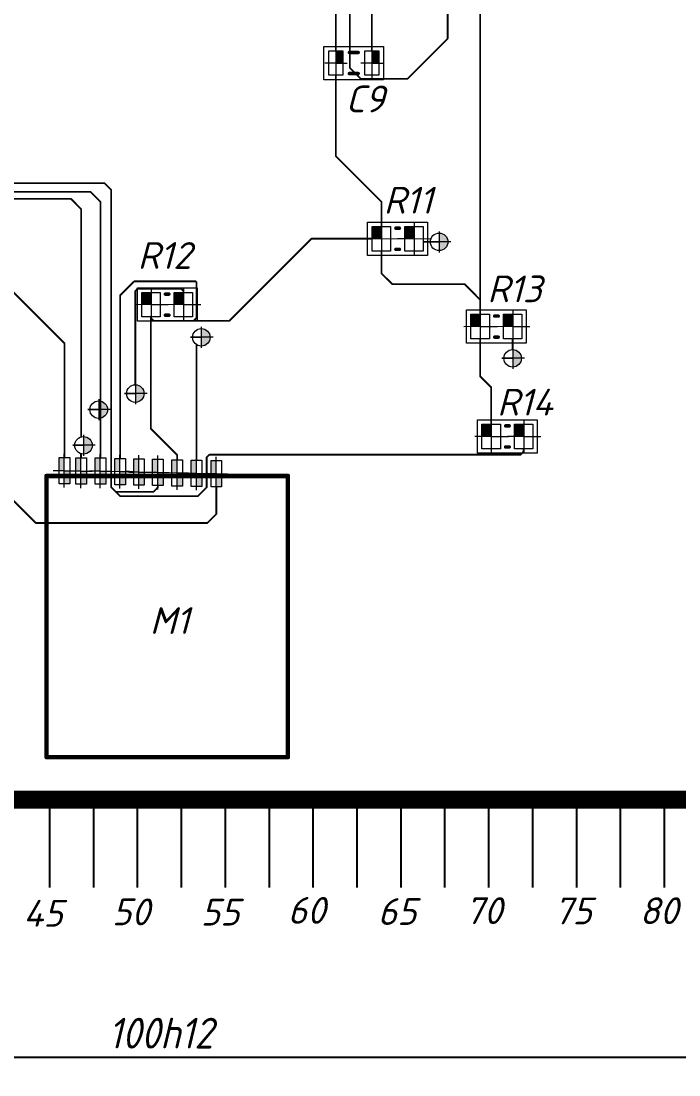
# Model space of a CAD drawing. Header units: millimetres. Extents: x -578 to 740, y 82 to 629.
# Drawn here: x 305.5 to 380.4, y 271.1 to 391 of the extents above; entities that cross this region are included whole.
import ezdxf

# ---------------------------------------------------------------- set-up
doc = ezdxf.new("R2010")
doc.units = ezdxf.units.MM
doc.header["$LTSCALE"] = 0.5
doc.layers.get('0').update_dxf_attribs({"lineweight": 60})
doc.layers.get('Defpoints').update_dxf_attribs({"color": 5})
doc.layers.add('TopOverlay', color=2, linetype='Continuous')
doc.layers.add('Сетка', color=7, linetype='Continuous')
doc.layers.add('СПЛТОНК', color=7, linetype='Continuous', lineweight=20)
doc.styles.get("Standard").update_dxf_attribs({"font": 'isocpeui.ttf', "width": 0.9})
doc.dimstyles.new('Standart', dxfattribs={"dimtxt": 5, "dimasz": 5, "dimexe": 2, "dimexo": 0, "dimgap": 1, "dimtad": 1, "dimtoh": 1, "dimdec": 0, "dimtxsty": 'Standard', "dimcen": 2.5, "dimadec": 0, "dimazin": 0, "dimtfac": 1, "dimtdec": 0, "dimtmove": 0, "dimatfit": 3, "dimldrblk": 'DOTSMALL', "dimfxl": 1, "dimarcsym": 0})

# ---------------------------------------------------------------- blocks, each defined once
blk = doc.blocks.new('C_____________50_29__9')
at = {"layer": 'TopOverlay', "const_width": 0.2}
for points in [[(-0.25, 0.6), (0.25, 0.6)], [(-0.25, -0.6), (0.25, -0.6)]]:
    blk.add_lwpolyline(points, dxfattribs=at)
at = {"layer": 'TopOverlay', "const_width": 0.1}
for points in [[(-0.3, 0.6, 1), (-0.2, 0.6, 1)], [(0.2, 0.6, 1), (0.3, 0.6, 1)], [(-0.3, -0.6, 1), (-0.2, -0.6, 1)], [(0.2, -0.6, 1), (0.3, -0.6, 1)]]:
    blk.add_lwpolyline(points, format="xyb", close=True, dxfattribs=at)
blk = doc.blocks.new('RC_0805__R_________34')
at = {"layer": 'TopOverlay', "const_width": 0.2}
for points in [[(-0.1, 0.6), (0.1, 0.6)], [(-0.1, -0.6), (0.1, -0.6)]]:
    blk.add_lwpolyline(points, dxfattribs=at)
at = {"layer": 'TopOverlay', "const_width": 0.1}
for points in [[(-0.15, 0.6, 1), (-0.05, 0.6, 1)], [(0.05, 0.6, 1), (0.15, 0.6, 1)], [(-0.15, -0.6, 1), (-0.05, -0.6, 1)], [(0.05, -0.6, 1), (0.15, -0.6, 1)]]:
    blk.add_lwpolyline(points, format="xyb", close=True, dxfattribs=at)
blk = doc.blocks.new('RC_0805__R_________35')
at = {"layer": 'TopOverlay', "const_width": 0.2}
for points in [[(-0.1, 0.6), (0.1, 0.6)], [(-0.1, -0.6), (0.1, -0.6)]]:
    blk.add_lwpolyline(points, dxfattribs=at)
at = {"layer": 'TopOverlay', "const_width": 0.1}
for points in [[(-0.15, 0.6, 1), (-0.05, 0.6, 1)], [(0.05, 0.6, 1), (0.15, 0.6, 1)], [(-0.15, -0.6, 1), (-0.05, -0.6, 1)], [(0.05, -0.6, 1), (0.15, -0.6, 1)]]:
    blk.add_lwpolyline(points, format="xyb", close=True, dxfattribs=at)
blk = doc.blocks.new('RC_0805__R_________36')
at = {"layer": 'TopOverlay', "const_width": 0.2}
for points in [[(-0.1, 0.6), (0.1, 0.6)], [(-0.1, -0.6), (0.1, -0.6)]]:
    blk.add_lwpolyline(points, dxfattribs=at)
at = {"layer": 'TopOverlay', "const_width": 0.1}
for points in [[(-0.15, 0.6, 1), (-0.05, 0.6, 1)], [(0.05, 0.6, 1), (0.15, 0.6, 1)], [(-0.15, -0.6, 1), (-0.05, -0.6, 1)], [(0.05, -0.6, 1), (0.15, -0.6, 1)]]:
    blk.add_lwpolyline(points, format="xyb", close=True, dxfattribs=at)
blk = doc.blocks.new('RC_0805__R_________37')
at = {"layer": 'TopOverlay', "const_width": 0.2}
for points in [[(-0.1, 0.6), (0.1, 0.6)], [(-0.1, -0.6), (0.1, -0.6)]]:
    blk.add_lwpolyline(points, dxfattribs=at)
at = {"layer": 'TopOverlay', "const_width": 0.1}
for points in [[(-0.15, 0.6, 1), (-0.05, 0.6, 1)], [(0.05, 0.6, 1), (0.15, 0.6, 1)], [(-0.15, -0.6, 1), (-0.05, -0.6, 1)], [(0.05, -0.6, 1), (0.15, -0.6, 1)]]:
    blk.add_lwpolyline(points, format="xyb", close=True, dxfattribs=at)
blk = doc.blocks.new('*D115')
at = {"color": 0, "lineweight": -2, "transparency": 16777216}
for p, q in [((218.7, 302.39), (218.7, 271.07)), ((418.7, 302.39), (418.7, 271.07)), ((223.7, 273.07), (413.7, 273.07))]:
    blk.add_line(p, q, dxfattribs=at)
at = {"color": 0, "lineweight": -3, "transparency": 16777216}
for points in [[(223.7, 273.9), (223.7, 272.23), (218.7, 273.07)], [(413.7, 273.9), (413.7, 272.23), (418.7, 273.07)]]:
    blk.add_solid(points, dxfattribs=at)
at = {"layer": 'Defpoints', "color": 0, "lineweight": -3, "transparency": 16777216}
for p in [(218.7, 302.39), (418.7, 302.39), (418.7, 273.07)]:
    blk.add_point(p, dxfattribs=at)
at = {"color": 0, "lineweight": -3, "transparency": 16777216, "insert": (321.37, 275.82), "char_height": 5, "width": 7.7932, "attachment_point": 5}
blk.add_mtext('{\\H0.7x;100h12}', dxfattribs=at)
blk = doc.blocks.new('_DotSmall')
at = {"color": 0, "linetype": 'ByBlock', "const_width": 0.5}
blk.add_lwpolyline([(-0.0625, 0, 1), (0.0625, 0, 1)], format="xyb", close=True, dxfattribs=at)

msp = doc.modelspace()

# ---------------------------------------------------------------- hatches: boundary and pattern name
at = {"lineweight": 0}
h = msp.add_hatch(color=256, dxfattribs=at)
h.dxf.hatch_style = 1
h.paths.add_polyline_path([(342.1, 387.64), (341.33, 387.64), (341.33, 386.22), (342.1, 386.23)])
h = msp.add_hatch(color=256, dxfattribs=at)
h.dxf.hatch_style = 1
h.paths.add_polyline_path([(346.2, 387.64), (345.43, 387.64), (345.43, 386.22), (346.2, 386.23)])
h = msp.add_hatch(color=256, dxfattribs=at)
h.dxf.hatch_style = 1
h.paths.add_polyline_path([(346.55, 367.64), (345.45, 367.64), (345.45, 366.24), (346.55, 366.24)])
h = msp.add_hatch(color=256, dxfattribs=at)
h.dxf.hatch_style = 1
h.paths.add_polyline_path([(350.25, 367.64), (349.15, 367.64), (349.15, 366.24), (350.25, 366.24)])
h = msp.add_hatch(color=256, dxfattribs=at)
h.dxf.hatch_style = 1
h.paths.add_polyline_path([(353.07, 366.89), (353.07, 365.89), (354.07, 365.89, 0.414214)])
h.paths.add_polyline_path([(354.07, 365.89), (353.07, 365.89), (353.07, 364.89, 0.414214)])
h = msp.add_hatch(color=256, dxfattribs=at)
h.dxf.hatch_style = 1
h.paths.add_polyline_path([(320.3, 360.14), (319.2, 360.14), (319.2, 358.74), (320.3, 358.74)])
h = msp.add_hatch(color=256, dxfattribs=at)
h.dxf.hatch_style = 1
h.paths.add_polyline_path([(324, 360.14), (322.9, 360.14), (322.9, 358.74), (324, 358.74)])
h = msp.add_hatch(color=256, dxfattribs=at)
h.dxf.hatch_style = 1
h.paths.add_polyline_path([(357.8, 357.64), (356.7, 357.64), (356.7, 356.24), (357.8, 356.24)])
h = msp.add_hatch(color=256, dxfattribs=at)
h.dxf.hatch_style = 1
h.paths.add_polyline_path([(361.5, 357.64), (360.4, 357.64), (360.4, 356.24), (361.5, 356.24)])
h = msp.add_hatch(color=256, dxfattribs=at)
h.dxf.hatch_style = 1
h.paths.add_polyline_path([(325.99, 356.02), (325.99, 355.02), (326.99, 355.02, 0.414214)])
h.paths.add_polyline_path([(326.99, 355.02), (325.99, 355.02), (325.99, 354.02, 0.414214)])
h = msp.add_hatch(color=256, dxfattribs=at)
h.dxf.hatch_style = 1
h.paths.add_polyline_path([(361.45, 353.63), (361.45, 352.63), (362.45, 352.63, 0.414214)])
h.paths.add_polyline_path([(362.45, 352.63), (361.45, 352.63), (361.45, 351.63, 0.414214)])
h = msp.add_hatch(color=256, dxfattribs=at)
h.dxf.hatch_style = 1
h.paths.add_polyline_path([(318.48, 349.62), (318.48, 348.62), (319.48, 348.62, 0.414214)])
h.paths.add_polyline_path([(319.48, 348.62), (318.48, 348.62), (318.48, 347.62, 0.414214)])
h = msp.add_hatch(color=256, dxfattribs=at)
h.dxf.hatch_style = 1
h.paths.add_polyline_path([(314.31, 347.79), (314.31, 346.79), (315.31, 346.79, 0.414214)])
h.paths.add_polyline_path([(315.31, 346.79), (314.31, 346.79), (314.31, 345.79, 0.414214)])
h = msp.add_hatch(color=256, dxfattribs=at)
h.dxf.hatch_style = 1
h.paths.add_polyline_path([(359.05, 345.14), (357.95, 345.14), (357.95, 343.74), (359.05, 343.74)])
h = msp.add_hatch(color=256, dxfattribs=at)
h.dxf.hatch_style = 1
h.paths.add_polyline_path([(362.75, 345.14), (361.65, 345.14), (361.65, 343.74), (362.75, 343.74)])
h = msp.add_hatch(color=256, dxfattribs=at)
h.dxf.hatch_style = 1
h.paths.add_polyline_path([(312.58, 343.73), (312.58, 342.73), (313.58, 342.73, 0.414214)])
h.paths.add_polyline_path([(313.58, 342.73), (312.58, 342.73), (312.58, 341.73, 0.414214)])
h = msp.add_hatch(color=256, dxfattribs=at)
h.dxf.hatch_style = 1
h.paths.add_polyline_path([(309.8, 339.83), (310.38, 339.83), (310.38, 341.34), (309.8, 341.34)])
h.paths.add_polyline_path([(311, 339.83), (310.38, 339.83), (310.38, 338.34), (311, 338.34)])
h = msp.add_hatch(color=256, dxfattribs=at)
h.dxf.hatch_style = 1
h.paths.add_polyline_path([(311.7, 339.78), (312.28, 339.78), (312.28, 341.29), (311.7, 341.29)])
h.paths.add_polyline_path([(312.9, 339.78), (312.28, 339.78), (312.28, 338.29), (312.9, 338.29)])
h = msp.add_hatch(color=256, dxfattribs=at)
h.dxf.hatch_style = 1
h.paths.add_polyline_path([(313.9, 339.78), (314.49, 339.78), (314.49, 341.29), (313.9, 341.29)])
h.paths.add_polyline_path([(315.1, 339.78), (314.49, 339.78), (314.49, 338.29), (315.1, 338.29)])
h = msp.add_hatch(color=256, dxfattribs=at)
h.dxf.hatch_style = 1
h.paths.add_polyline_path([(316.15, 339.73), (316.73, 339.73), (316.73, 341.24), (316.15, 341.24)])
h.paths.add_polyline_path([(317.35, 339.73), (316.73, 339.73), (316.73, 338.24), (317.35, 338.24)])
h = msp.add_hatch(color=256, dxfattribs=at)
h.dxf.hatch_style = 1
h.paths.add_polyline_path([(318.3, 339.68), (318.89, 339.68), (318.89, 341.19), (318.3, 341.19)])
h.paths.add_polyline_path([(319.5, 339.68), (318.89, 339.68), (318.89, 338.19), (319.5, 338.19)])
h = msp.add_hatch(color=256, dxfattribs=at)
h.dxf.hatch_style = 1
h.paths.add_polyline_path([(320.45, 339.63), (321.03, 339.63), (321.03, 341.14), (320.45, 341.14)])
h.paths.add_polyline_path([(321.65, 339.63), (321.03, 339.63), (321.03, 338.14), (321.65, 338.14)])
h = msp.add_hatch(color=256, dxfattribs=at)
h.dxf.hatch_style = 1
h.paths.add_polyline_path([(322.65, 339.58), (323.24, 339.58), (323.24, 341.09), (322.65, 341.09)])
h.paths.add_polyline_path([(323.85, 339.58), (323.24, 339.58), (323.24, 338.09), (323.85, 338.09)])
h = msp.add_hatch(color=256, dxfattribs=at)
h.dxf.hatch_style = 1
h.paths.add_polyline_path([(324.85, 339.53), (325.43, 339.53), (325.43, 341.04), (324.85, 341.04)])
h.paths.add_polyline_path([(326.05, 339.53), (325.43, 339.53), (325.43, 338.04), (326.05, 338.04)])
h = msp.add_hatch(color=256, dxfattribs=at)
h.dxf.hatch_style = 1
h.paths.add_polyline_path([(327.1, 339.48), (327.69, 339.48), (327.69, 340.99), (327.1, 340.99)])
h.paths.add_polyline_path([(328.3, 339.48), (327.69, 339.48), (327.69, 337.99), (328.3, 337.99)])

# ---------------------------------------------------------------- linework, layer by layer
for p, q in [((341.33, 384.3), (341.33, 388.15)), ((345.43, 384.3), (345.43, 388.15)), ((341.33, 386.22), (340.06, 386.21)), ((341.33, 386.22), (342.61, 386.23)), ((345.43, 386.22), (344.16, 386.21)), ((345.43, 386.22), (346.71, 386.23)), ((346.55, 364.32), (346.55, 368.17)), ((350.25, 364.32), (350.25, 368.17)), ((346.55, 366.24), (344.65, 366.23)), ((346.55, 366.24), (348.47, 366.25)), ((350.25, 366.24), (348.35, 366.23)), ((350.25, 366.24), (352.17, 366.25)), ((320.3, 356.82), (320.3, 360.67)), ((324, 356.82), (324, 360.67)), ((320.3, 358.74), (318.4, 358.73)), ((320.3, 358.74), (322.22, 358.75)), ((324, 358.74), (322.1, 358.73)), ((324, 358.74), (325.92, 358.75)), ((357.8, 354.32), (357.8, 358.17)), ((361.5, 354.32), (361.5, 358.17)), ((357.8, 356.24), (355.9, 356.23)), ((357.8, 356.24), (359.72, 356.25)), ((361.5, 356.24), (359.6, 356.23)), ((361.5, 356.24), (363.42, 356.25)), ((359.05, 341.82), (359.05, 345.67)), ((362.75, 341.82), (362.75, 345.67)), ((359.05, 343.74), (357.15, 343.73)), ((359.05, 343.74), (360.97, 343.75)), ((362.75, 343.74), (360.85, 343.73)), ((362.75, 343.74), (364.67, 343.75)), ((310.38, 337.91), (310.38, 341.76)), ((312.28, 337.86), (312.28, 341.71)), ((314.49, 337.86), (314.49, 341.71)), ((316.73, 337.81), (316.73, 341.66)), ((318.89, 337.76), (318.89, 341.61)), ((321.03, 337.71), (321.03, 341.56)), ((323.24, 337.66), (323.24, 341.51)), ((325.43, 337.61), (325.43, 341.46)), ((327.69, 337.56), (327.69, 341.41)), ((310.38, 339.83), (309.12, 339.82)), ((310.38, 339.83), (311.67, 339.84)), ((312.28, 339.78), (311.02, 339.77)), ((312.28, 339.78), (313.57, 339.79)), ((314.49, 339.78), (313.22, 339.77)), ((314.49, 339.78), (315.77, 339.79)), ((316.73, 339.73), (315.47, 339.72)), ((316.73, 339.73), (318.02, 339.74)), ((318.89, 339.68), (317.62, 339.67)), ((318.89, 339.68), (320.17, 339.69)), ((321.03, 339.63), (319.77, 339.62)), ((321.03, 339.63), (322.32, 339.64)), ((323.24, 339.58), (321.97, 339.57)), ((323.24, 339.58), (324.52, 339.59)), ((325.43, 339.53), (324.17, 339.52)), ((325.43, 339.53), (326.72, 339.54)), ((327.69, 339.48), (326.42, 339.47)), ((327.69, 339.48), (328.97, 339.49))]:
    msp.add_line(p, q, dxfattribs=at)
at = {"lineweight": 0, "const_width": 0.2}
for points in [[(357.75, 359.29), (357.75, 408.88)], [(354.04, 389.01), (354.04, 407.04)], [(345.4, 387.64), (345.4, 401.86)], [(342.9, 385.7), (342.9, 398.59)], [(341.3, 387.64), (341.3, 391.85)], [(349.46, 384.43), (354.04, 389.01)], [(342.9, 385.7), (344.17, 384.43)], [(341.3, 375.65), (341.3, 384.84)], [(344.17, 384.43), (349.46, 384.43)], [(341.3, 375.65), (346.5, 370.45)], [(297.22, 372.57), (314.97, 372.57)], [(314.97, 372.57), (315.73, 371.81)], [(315.73, 337.95), (315.73, 371.81)], [(297.22, 371.57), (313.39, 371.57)], [(300.03, 370.77), (311.16, 370.77)], [(311.16, 370.77), (312.3, 369.62)], [(313.39, 371.57), (314.5, 370.46)], [(312.3, 343.69), (312.3, 369.62)], [(314.5, 346.6), (314.5, 370.46)], [(346.5, 367.64), (346.5, 370.45)], [(329.19, 356.9), (338.54, 366.25)], [(338.54, 366.25), (345.45, 366.25)], [(346.5, 366.24), (346.5, 366.25)], [(351.25, 365.89), (352.07, 365.89)], [(346.5, 362.3), (346.5, 364.84)], [(346.5, 362.3), (347.74, 361.07)], [(303.58, 361.16), (310.4, 354.35)], [(316.75, 359.8), (318.35, 361.39)], [(318.35, 361.39), (325.36, 361.39)], [(325.36, 361.39), (325.43, 361.32)], [(325.43, 357.2), (325.43, 361.32)], [(347.74, 361.07), (355.98, 361.07)], [(355.98, 361.07), (357.75, 359.29)], [(316.75, 341.24), (316.75, 359.8)], [(318.48, 360.3), (318.73, 360.56)], [(318.48, 349.62), (318.48, 360.3)], [(318.73, 360.56), (323.7, 360.56)], [(323.7, 360.56), (323.95, 360.3)], [(323.95, 360.14), (323.95, 360.3)], [(357.75, 357.64), (357.75, 359.29)], [(320.25, 357.2), (320.25, 357.34)], [(320.25, 357.2), (320.56, 356.9)], [(320.25, 344.61), (320.25, 357.2)], [(320.56, 356.9), (325.13, 356.9)], [(325.13, 356.9), (325.43, 357.2)], [(325.13, 356.9), (329.19, 356.9)], [(310.4, 341.34), (310.4, 354.35)], [(325.45, 341.04), (325.45, 354.18)], [(357.75, 350.58), (357.75, 354.84)], [(361.45, 353.63), (361.45, 354.84)], [(357.75, 350.58), (359, 349.33)], [(359, 345.14), (359, 349.33)], [(314.5, 341.29), (314.5, 346.6)], [(320.25, 344.61), (323.25, 341.61)], [(298.95, 342.08), (307.15, 333.89)], [(312.3, 341.29), (312.3, 341.77)], [(362.35, 341.66), (362.7, 342.02)], [(362.7, 342.02), (362.7, 342.34)], [(323.25, 341.09), (323.25, 341.61)], [(326.6, 341.36), (326.91, 341.66)], [(326.6, 337.95), (326.6, 341.36)], [(326.91, 341.66), (362.35, 341.66)], [(317.35, 339.74), (317.76, 339.74)], [(317.76, 339.74), (317.81, 339.69)], [(317.81, 339.69), (318.3, 339.69)], [(327.7, 339.44), (327.7, 339.49)], [(315.73, 337.95), (316.24, 337.44)], [(316.24, 337.44), (320.55, 337.44)], [(316.24, 337.44), (316.75, 336.94)], [(320.55, 337.44), (321.05, 337.95)], [(321.05, 337.95), (321.05, 338.14)], [(325.59, 336.94), (326.6, 337.95)], [(327.7, 334.9), (327.7, 337.99)], [(316.75, 336.94), (325.59, 336.94)], [(326.69, 333.89), (327.7, 334.9)], [(307.15, 333.89), (326.69, 333.89)]]:
    msp.add_lwpolyline(points, dxfattribs=at)
at = {"lineweight": 0, "const_width": 0.1}
for points in [[(353.99, 389.01, 1), (354.09, 389.01, 1)], [(353.99, 389.01, 1), (354.09, 389.01, 1)], [(342.85, 385.7, 1), (342.95, 385.7, 1)], [(342.85, 385.7, 1), (342.95, 385.7, 1)], [(344.12, 384.43, 1), (344.22, 384.43, 1)], [(344.12, 384.43, 1), (344.22, 384.43, 1)], [(349.41, 384.43, 1), (349.51, 384.43, 1)], [(349.41, 384.43, 1), (349.51, 384.43, 1)], [(341.25, 375.65, 1), (341.35, 375.65, 1)], [(341.25, 375.65, 1), (341.35, 375.65, 1)], [(314.92, 372.57, 1), (315.02, 372.57, 1)], [(314.92, 372.57, 1), (315.02, 372.57, 1)], [(315.68, 371.81, 1), (315.78, 371.81, 1)], [(315.68, 371.81, 1), (315.78, 371.81, 1)], [(311.11, 370.77, 1), (311.21, 370.77, 1)], [(311.11, 370.77, 1), (311.21, 370.77, 1)], [(313.34, 371.57, 1), (313.44, 371.57, 1)], [(313.34, 371.57, 1), (313.44, 371.57, 1)], [(312.25, 369.62, 1), (312.35, 369.62, 1)], [(312.25, 369.62, 1), (312.35, 369.62, 1)], [(314.45, 370.46, 1), (314.55, 370.46, 1)], [(314.45, 370.46, 1), (314.55, 370.46, 1)], [(346.45, 370.45, 1), (346.55, 370.45, 1)], [(346.45, 370.45, 1), (346.55, 370.45, 1)], [(338.49, 366.25, 1), (338.59, 366.25, 1)], [(338.49, 366.25, 1), (338.59, 366.25, 1)], [(346.45, 362.3, 1), (346.55, 362.3, 1)], [(346.45, 362.3, 1), (346.55, 362.3, 1)], [(318.3, 361.39, 1), (318.4, 361.39, 1)], [(318.3, 361.39, 1), (318.4, 361.39, 1)], [(325.31, 361.39, 1), (325.41, 361.39, 1)], [(325.31, 361.39, 1), (325.41, 361.39, 1)], [(325.38, 361.32, 1), (325.48, 361.32, 1)], [(325.38, 361.32, 1), (325.48, 361.32, 1)], [(347.69, 361.07, 1), (347.79, 361.07, 1)], [(347.69, 361.07, 1), (347.79, 361.07, 1)], [(355.93, 361.07, 1), (356.03, 361.07, 1)], [(355.93, 361.07, 1), (356.03, 361.07, 1)], [(316.7, 359.8, 1), (316.8, 359.8, 1)], [(316.7, 359.8, 1), (316.8, 359.8, 1)], [(318.43, 360.3, 1), (318.53, 360.3, 1)], [(318.43, 360.3, 1), (318.53, 360.3, 1)], [(318.68, 360.56, 1), (318.78, 360.56, 1)], [(318.68, 360.56, 1), (318.78, 360.56, 1)], [(323.65, 360.56, 1), (323.75, 360.56, 1)], [(323.65, 360.56, 1), (323.75, 360.56, 1)], [(323.9, 360.3, 1), (324, 360.3, 1)], [(323.9, 360.3, 1), (324, 360.3, 1)], [(357.7, 359.29, 1), (357.8, 359.29, 1)], [(357.7, 359.29, 1), (357.8, 359.29, 1)], [(357.7, 359.29, 1), (357.8, 359.29, 1)], [(320.2, 357.2, 1), (320.3, 357.2, 1)], [(320.2, 357.2, 1), (320.3, 357.2, 1)], [(320.2, 357.2, 1), (320.3, 357.2, 1)], [(320.51, 356.9, 1), (320.61, 356.9, 1)], [(320.51, 356.9, 1), (320.61, 356.9, 1)], [(325.08, 356.9, 1), (325.18, 356.9, 1)], [(325.08, 356.9, 1), (325.18, 356.9, 1)], [(325.08, 356.9, 1), (325.18, 356.9, 1)], [(325.38, 357.2, 1), (325.48, 357.2, 1)], [(325.38, 357.2, 1), (325.48, 357.2, 1)], [(329.14, 356.9, 1), (329.24, 356.9, 1)], [(329.14, 356.9, 1), (329.24, 356.9, 1)], [(310.35, 354.35, 1), (310.45, 354.35, 1)], [(310.35, 354.35, 1), (310.45, 354.35, 1)], [(357.7, 350.58, 1), (357.8, 350.58, 1)], [(357.7, 350.58, 1), (357.8, 350.58, 1)], [(358.95, 349.33, 1), (359.05, 349.33, 1)], [(358.95, 349.33, 1), (359.05, 349.33, 1)], [(314.45, 346.6, 1), (314.55, 346.6, 1)], [(314.45, 346.6, 1), (314.55, 346.6, 1)], [(314.45, 346.6, 1), (314.55, 346.6, 1)], [(320.2, 344.61, 1), (320.3, 344.61, 1)], [(320.2, 344.61, 1), (320.3, 344.61, 1)], [(362.65, 342.02, 1), (362.75, 342.02, 1)], [(362.65, 342.02, 1), (362.75, 342.02, 1)], [(323.2, 341.61, 1), (323.3, 341.61, 1)], [(323.2, 341.61, 1), (323.3, 341.61, 1)], [(326.55, 341.36, 1), (326.65, 341.36, 1)], [(326.55, 341.36, 1), (326.65, 341.36, 1)], [(326.86, 341.66, 1), (326.96, 341.66, 1)], [(326.86, 341.66, 1), (326.96, 341.66, 1)], [(362.3, 341.66, 1), (362.4, 341.66, 1)], [(362.3, 341.66, 1), (362.4, 341.66, 1)], [(317.71, 339.74, 1), (317.81, 339.74, 1)], [(317.71, 339.74, 1), (317.81, 339.74, 1)], [(317.76, 339.69, 1), (317.86, 339.69, 1)], [(317.76, 339.69, 1), (317.86, 339.69, 1)], [(327.65, 339.49, 1), (327.75, 339.49, 1)], [(315.68, 337.95, 1), (315.78, 337.95, 1)], [(315.68, 337.95, 1), (315.78, 337.95, 1)], [(316.19, 337.44, 1), (316.29, 337.44, 1)], [(316.19, 337.44, 1), (316.29, 337.44, 1)], [(316.19, 337.44, 1), (316.29, 337.44, 1)], [(320.5, 337.44, 1), (320.6, 337.44, 1)], [(320.5, 337.44, 1), (320.6, 337.44, 1)], [(321, 337.95, 1), (321.1, 337.95, 1)], [(321, 337.95, 1), (321.1, 337.95, 1)], [(326.55, 337.95, 1), (326.65, 337.95, 1)], [(326.55, 337.95, 1), (326.65, 337.95, 1)], [(316.7, 336.94, 1), (316.8, 336.94, 1)], [(316.7, 336.94, 1), (316.8, 336.94, 1)], [(325.54, 336.94, 1), (325.64, 336.94, 1)], [(325.54, 336.94, 1), (325.64, 336.94, 1)], [(327.65, 334.9, 1), (327.75, 334.9, 1)], [(327.65, 334.9, 1), (327.75, 334.9, 1)], [(307.1, 333.89, 1), (307.2, 333.89, 1)], [(307.1, 333.89, 1), (307.2, 333.89, 1)], [(326.64, 333.89, 1), (326.74, 333.89, 1)], [(326.64, 333.89, 1), (326.74, 333.89, 1)]]:
    msp.add_lwpolyline(points, format="xyb", close=True, dxfattribs=at)
at = {"lineweight": 15}
for points in [[(339.95, 388.14), (346.75, 388.14), (346.75, 384.34), (339.95, 384.34)], [(344.93, 368.14), (351.73, 368.14), (351.73, 364.34), (344.93, 364.34)], [(318.73, 360.64), (325.5, 360.64), (325.5, 356.84), (318.73, 356.84)], [(356.18, 358.14), (362.98, 358.14), (362.98, 354.34), (356.18, 354.34)], [(357.43, 345.64), (364.23, 345.64), (364.23, 341.84), (357.43, 341.84)]]:
    msp.add_lwpolyline(points, close=True, dxfattribs=at)
at = {"lineweight": 0}
for points in [[(340.5, 384.84), (340.5, 387.64), (342.1, 387.64), (342.1, 384.84)], [(344.6, 384.84), (344.6, 387.64), (346.2, 387.64), (346.2, 384.84)], [(345.45, 364.84), (345.45, 367.64), (347.55, 367.64), (347.55, 364.84)], [(349.15, 364.84), (349.15, 367.64), (351.25, 367.64), (351.25, 364.84)], [(319.2, 357.34), (319.2, 360.14), (321.3, 360.14), (321.3, 357.34)], [(322.9, 357.34), (322.9, 360.14), (325, 360.14), (325, 357.34)], [(356.7, 354.84), (356.7, 357.64), (358.8, 357.64), (358.8, 354.84)], [(360.4, 354.84), (360.4, 357.64), (362.5, 357.64), (362.5, 354.84)], [(357.95, 342.34), (357.95, 345.14), (360.05, 345.14), (360.05, 342.34)], [(361.65, 342.34), (361.65, 345.14), (363.75, 345.14), (363.75, 342.34)], [(309.8, 341.34), (311, 341.34), (311, 338.34), (309.8, 338.34)], [(311.7, 341.29), (312.9, 341.29), (312.9, 338.29), (311.7, 338.29)], [(313.9, 341.29), (315.1, 341.29), (315.1, 338.29), (313.9, 338.29)], [(316.15, 341.24), (317.35, 341.24), (317.35, 338.24), (316.15, 338.24)], [(318.3, 341.19), (319.5, 341.19), (319.5, 338.19), (318.3, 338.19)], [(320.45, 341.14), (321.65, 341.14), (321.65, 338.14), (320.45, 338.14)], [(322.65, 341.09), (323.85, 341.09), (323.85, 338.09), (322.65, 338.09)], [(324.85, 341.04), (326.05, 341.04), (326.05, 338.04), (324.85, 338.04)], [(327.1, 340.99), (328.3, 340.99), (328.3, 337.99), (327.1, 337.99)]]:
    msp.add_lwpolyline(points, close=True, dxfattribs=at)
at = {"lineweight": 15, "const_width": 0.508}
for points in [[(308.35, 339.24), (335.85, 339.24)], [(308.35, 307.24), (308.35, 339.24)], [(335.85, 307.24), (335.85, 339.24)], [(308.35, 307.24), (335.85, 307.24)]]:
    msp.add_lwpolyline(points, dxfattribs=at)
at = {"const_width": 2.03}
msp.add_lwpolyline([(218.7, 302.39), (418.7, 302.39)], dxfattribs=at)
at = {"lineweight": 0}
for centre in [(353.07, 365.89), (325.99, 355.02), (361.45, 352.63), (318.48, 348.62), (314.31, 346.79), (312.58, 342.73)]:
    msp.add_circle(centre, 1, dxfattribs=at)
at = {"layer": 'TopOverlay', "const_width": 0.254}
for points in [[(308.48, 339.24, 1), (308.23, 339.24, 1)], [(308.48, 339.24, 1), (308.23, 339.24, 1)], [(335.98, 339.24, 1), (335.73, 339.24, 1)], [(335.98, 339.24, 1), (335.73, 339.24, 1)], [(308.48, 307.24, 1), (308.23, 307.24, 1)], [(308.48, 307.24, 1), (308.23, 307.24, 1)], [(335.98, 307.24, 1), (335.73, 307.24, 1)], [(335.98, 307.24, 1), (335.73, 307.24, 1)]]:
    msp.add_lwpolyline(points, format="xyb", close=True, dxfattribs=at)
at = {"layer": 'Сетка'}
for p, q in [((308.7, 302.39), (308.7, 292.39)), ((313.7, 302.39), (313.7, 292.39)), ((318.7, 302.39), (318.7, 292.39)), ((323.7, 302.39), (323.7, 292.39)), ((328.7, 302.39), (328.7, 292.39)), ((333.7, 302.39), (333.7, 292.39)), ((338.7, 302.39), (338.7, 292.39)), ((343.7, 302.39), (343.7, 292.39)), ((348.7, 302.39), (348.7, 292.39)), ((353.7, 302.39), (353.7, 292.39)), ((358.7, 302.39), (358.7, 292.39)), ((363.7, 302.39), (363.7, 292.39)), ((368.7, 302.39), (368.7, 292.39)), ((373.7, 302.39), (373.7, 292.39)), ((378.7, 302.39), (378.7, 292.39))]:
    msp.add_line(p, q, dxfattribs=at)
at = {"layer": 'СПЛТОНК', "lineweight": 0}
for p, q in [((353.07, 367.08), (353.07, 364.69)), ((354.41, 365.89), (351.84, 365.89)), ((351.84, 365.89), (353.07, 365.89)), ((325.99, 356.2), (325.99, 353.82)), ((327.34, 355.02), (324.76, 355.02)), ((324.76, 355.02), (325.99, 355.02)), ((361.45, 353.82), (361.45, 351.43)), ((362.8, 352.63), (360.22, 352.63)), ((360.22, 352.63), (361.45, 352.63)), ((318.48, 349.8), (318.48, 347.41)), ((314.31, 347.98), (314.31, 345.59)), ((319.82, 348.62), (317.24, 348.62)), ((317.24, 348.62), (318.48, 348.62)), ((315.65, 346.79), (313.08, 346.79)), ((313.08, 346.79), (314.31, 346.79)), ((312.58, 343.91), (312.58, 341.52)), ((313.92, 342.73), (311.35, 342.73)), ((311.35, 342.73), (312.58, 342.73))]:
    msp.add_line(p, q, dxfattribs=at)

# ---------------------------------------------------------------- block references
at = {"xscale": 2, "yscale": 2, "zscale": 2}
for name, p in [('C_____________50_29__9', (343.35, 386.24)), ('RC_0805__R_________34', (348.35, 366.24)), ('RC_0805__R_________35', (322.1, 358.74)), ('RC_0805__R_________36', (359.6, 356.24)), ('RC_0805__R_________37', (360.85, 343.74))]:
    msp.add_blockref(name, p, dxfattribs=at)

# ---------------------------------------------------------------- texts
for s, p in [('C9', (342.42, 380.63)), ('R11', (346.76, 369.1)), ('R12', (318.74, 362.81)), ('R13', (358.56, 359.01)), ('R14', (359.67, 346.11)), ('M1', (320.13, 321.26)), ('45', (305.71, 287.94)), ('50', (315.81, 288.1)), ('55', (325.91, 288.07)), ('60', (335.82, 288.27)), ('65', (346.07, 288.14)), ('70', (356.02, 288.24)), ('75', (366.12, 288.21)), ('80', (375.9, 288.23))]:
    msp.add_text(s, height=3.048).set_placement(p)

# ---------------------------------------------------------------- dimensions: what is measured, and where the dimension line sits
at = {"lineweight": -3}
dim = msp.add_linear_dim(base=(418.7, 273.07), p1=(218.7, 302.39), p2=(418.7, 302.39), text='{\\H0.7x;100h12}', dimstyle='Standart', dxfattribs=at)
dim.commit()
dim.dimension.update_dxf_attribs({"geometry": '*D115', "text_midpoint": (321.37, 273.07), "dimtype": 160})

doc.saveas('drawing.dxf')
